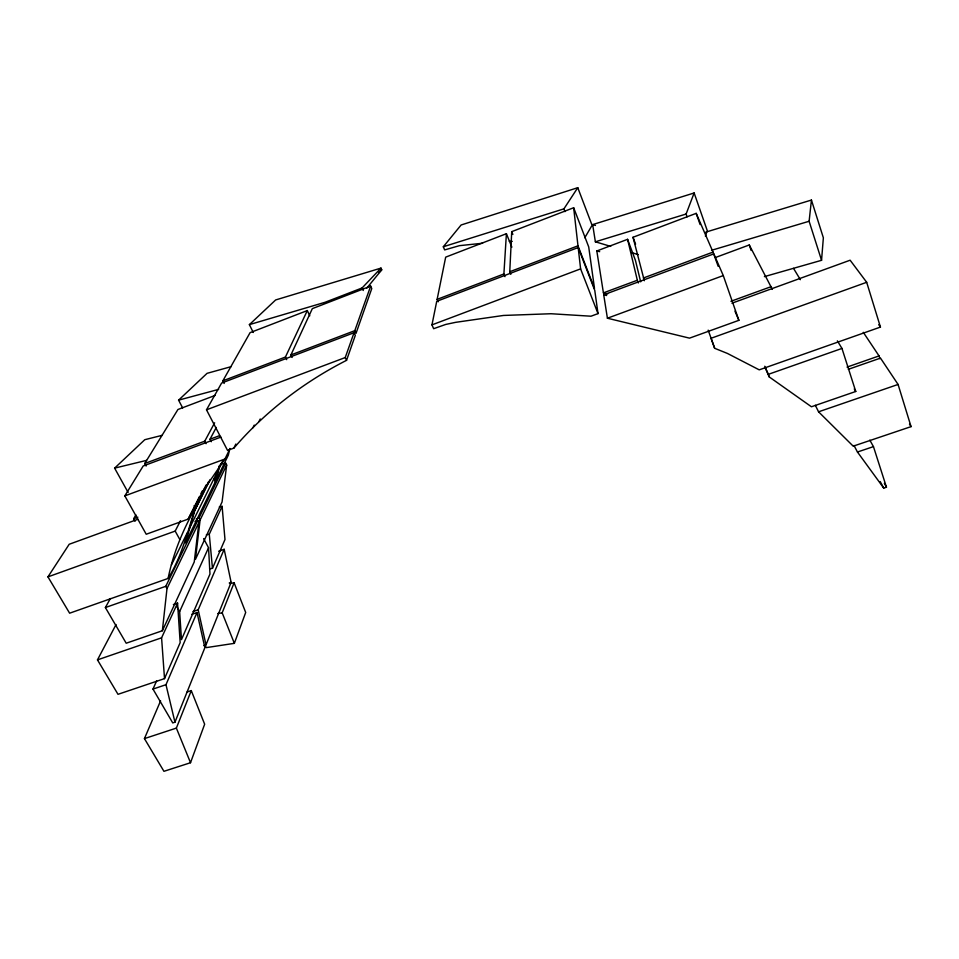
<?xml version="1.0" encoding="UTF-8"?>
<svg xmlns="http://www.w3.org/2000/svg" width="959" height="959" viewBox="0 0 959 959"><rect width="100%" height="100%" fill="white"/><g stroke="black" fill="none" stroke-linecap="round" stroke-linejoin="round"><path stroke-width="1.44" d="M510.823 274.334L509.756 271.745L511.734 231.646L573.662 207.743L588.718 246.942L594.508 288.479L577.977 245.804L573.662 207.743M504.997 276.66L503.895 273.974L506.4 233.708L445.683 257.144L437.124 299.364L438.179 301.797M764.395 276.624L821.551 260.309L823.361 237.808L811.434 200.059L705.776 232.126M110.357 598.524L105.382 607.55L126.204 643.225L162.359 630.746L166.998 588.538L198.897 522.547L197.782 520.473L195.013 521.48M821.551 260.309L809.12 221.265L811.434 200.059M198.897 522.547L194.233 561.986L162.359 630.746M226.672 465.067L200.095 520.042L195.444 559.373L222.068 501.953L226.672 465.067L225.665 463.137L222.908 464.144M431.958 324.873L436.729 301.306L578.181 247.554L594.772 290.397L598.008 313.617L590.996 316.206L551.053 313.737L503.487 315.451L455.657 322.332L445.731 324.442L433.636 328.697L431.958 324.873L580.603 268.868L578.181 247.554M229.86 448.476L228.326 455.153L215.607 481.202L213.653 478.841M137.88 519.287L69.192 544.268L47.95 576.874L69.623 613.197L168.101 578.445C173.111 553.499 182.893 530.015 195.336 507.886L194.138 505.609M195.336 507.886C187.568 532.041 181.659 556.592 168.101 578.445M208.654 481.478L194.893 510.2L185.447 542.938L214.492 483.456L219.395 465.583M215.607 481.202L219.839 465.475M705.392 236.166L707.239 230.58L694.136 192.975L592.662 224.598L595.371 241.8L610.715 246.391M346.535 360.344L355.309 335.398L354.063 332.713L221.613 383.049L206.497 409.817L227.559 450.43L233.876 448.093C265.152 411.723 303.823 382.078 346.535 360.344L345.228 357.551L354.063 332.713M370.654 286.106L371.768 288.575L356.029 333.336L354.794 330.675L370.654 286.106L312.334 308.63L290.913 354.962L292.135 357.467M160.597 700.849L144.437 738.61L163.941 771.312L190.517 762.729L204.651 724.213L191.273 690.6L187.089 691.99M204.902 645.047L206.329 647.613L234.356 643.345L245.696 612.465L234.104 582.796L229.788 583.563M687.076 216.818L686.105 214.037L694.136 192.975M190.517 762.729L176.372 728.097L191.273 690.6M234.356 643.345L222.176 612.837L234.104 582.796M156.617 680.878L152.984 689.077L172.752 722.918L174.958 722.187L204.866 647.697L197.015 612.513L191.704 614.359M203.979 645.563L206.005 644.868L231.119 582.341L224.178 549.303L218.676 551.257M219 468.04L220.714 463.952M174.958 722.187L165.979 684.702L197.015 612.513M206.005 644.868L198.189 609.78L224.178 549.303M116.051 624.537L97.47 659.876L118.005 694.316L164.516 678.624L180.172 642.614L177.571 603.091L173.375 604.554M209.577 568.855L212.466 568.327L224.981 539.533L222.116 506.34L219.287 506.927M208.547 547.721L209.973 574.045L181.467 639.629L179.645 611.578L208.547 547.721L203.632 538.622M164.516 678.624L161.58 637.819L177.571 603.091M212.466 568.327L209.278 534.223L222.116 506.34M253.008 427.738L254.231 425.113M224.19 383.432L222.86 380.831L285.422 357.048L307.312 310.572L309.781 315.775M105.382 607.55L165.751 586.321L197.782 520.473M196.223 518.975L198.993 517.98L225.665 463.137M233.876 448.093L235.842 444.053M220.942 437.088L143.203 465.978L124.826 495.875L146.224 534.247L188.168 519.107L203.548 490.133L224.921 459.025L230.04 448.608M258.978 421.528L260.237 418.963M171.445 564.863L187.389 532.521M188.707 529.847L217.597 471.229M218.7 468.999L222.512 461.255M194.893 510.2L210.165 479.536M203.548 490.133L206.137 484.954M188.168 519.107L199.568 496.354M200.91 493.681L202.253 491.008M47.95 576.874L175.185 531.094L180.508 520.701M211.304 441.715L210.009 439.222L216.278 427.438M146.116 466.05L144.725 463.509L204.735 441.188L214.636 422.799M222.86 380.831L250.083 332.653L307.312 310.572M135.087 521.276L133.661 518.735L135.902 514.887M584.798 237.736L592.087 225.293L577.774 187.688L461.111 224.993L443.31 246.763L444.652 249.915L459.505 245.648L482.581 243.25M144.725 463.509L177.942 409.493L215.128 395.42M443.31 246.763L563.916 208.858L577.774 187.688M366.662 288.311L381.742 269.815L380.975 268.112L275.653 299.951L249.388 324.633L253.26 332.485M249.388 324.633L324.969 302.313L362.094 287.964L380.975 268.112M182.666 407.923L178.578 400.155L207.06 373.339L231.119 366.662M128.134 492.458L114.612 468.136L144.785 439.702L162.035 435.362M378.517 272.764L381.742 269.815M290.913 354.962L354.794 330.675M437.124 299.364L503.895 273.974M509.756 271.745L577.977 245.804M607.658 293.91L603.415 292.867L596.822 250.97L627.582 239.318L635.445 260.44L640.684 281.838M644.328 280.723L633.024 237.269L696.186 213.354L713.052 252.085L718.171 266.314M206.497 409.817L345.228 357.551M210.009 439.222L219.599 435.662M603.415 292.867L637.327 280.256L627.582 239.318M643.321 278.026L713.052 252.085M603.714 294.797L713.832 253.871L723.278 275.569L738.874 320.33L689.521 338.143L607.407 318.22L603.714 294.797L606.615 295.504M715.594 257.456L749.279 244.965L772.331 289.354M124.826 495.875L224.921 459.025M607.407 318.22L723.278 275.569M133.661 518.735L137.856 517.201M730.95 301.282L771.396 286.561M731.933 303.2L850.13 260.213L866.684 282.294L880.446 327.079L759.228 369.85L727.425 353.439L714.671 348.297L711.075 338.275L866.684 282.294M764.791 366.242L768.339 374.334L841.966 348.441L855.764 391.476L811.446 406.772L769.238 376.935L765.078 367.453M847.049 367.093L879.043 355.921L879.906 358.714M229.237 582.988L231.119 582.341M848.319 369.311L880.494 358.103L898.08 384.451L911.05 426.635L853.198 446.163L818.566 411.807L815.33 405.285M192.891 611.614L198.189 609.78M97.47 659.876L161.58 637.819M818.566 411.807L898.08 384.451M152.984 689.077L165.979 684.702M857.454 452.013L873.457 446.63L886.464 487.208L883.742 488.107L857.454 452.013L854.001 445.479M144.437 738.61L176.372 728.097M595.371 241.8L686.105 214.037M711.53 250.299L809.12 221.265M178.578 400.155L218.628 389.378M114.612 468.136L146.571 460.38M206.353 534.798L209.278 534.223M217.765 613.568L222.176 612.837M509.277 241.284L512.262 241.368M596.822 250.97L599.675 251.666M592.662 224.598L595.455 225.437M631.609 252.637L638.214 254.603M878.744 324.681L880.446 327.079M863.292 332.317L879.043 355.921M909.492 424.202L911.05 426.635M793.513 268.34L800.369 279.68M837.375 340.865L841.966 348.441M854.265 388.898L855.764 391.476M165.751 586.321L166.998 588.538M176.912 606.723L179.645 611.578M869.825 440.133L873.457 446.63M175.185 531.094L179.753 539.414M884.33 483.288L886.464 487.208M880.206 481.562L883.742 488.107M198.993 517.98L200.095 520.042M204.735 441.188L206.053 443.693M285.422 357.048L286.693 359.649M362.094 287.964L363.257 290.505M734.954 311.148L738.874 320.33M506.4 233.708L511.878 247.182M511.734 231.646L512.861 234.428M580.603 268.868L598.008 313.617M563.916 208.858L564.983 211.615M637.327 280.256L638.334 282.953M633.024 237.269L635.577 244.161M708.186 330.16L714.671 348.297M696.186 213.354L700.106 224.562M768.339 374.334L769.238 376.935M749.279 244.965L751.149 250.467"/></g></svg>
